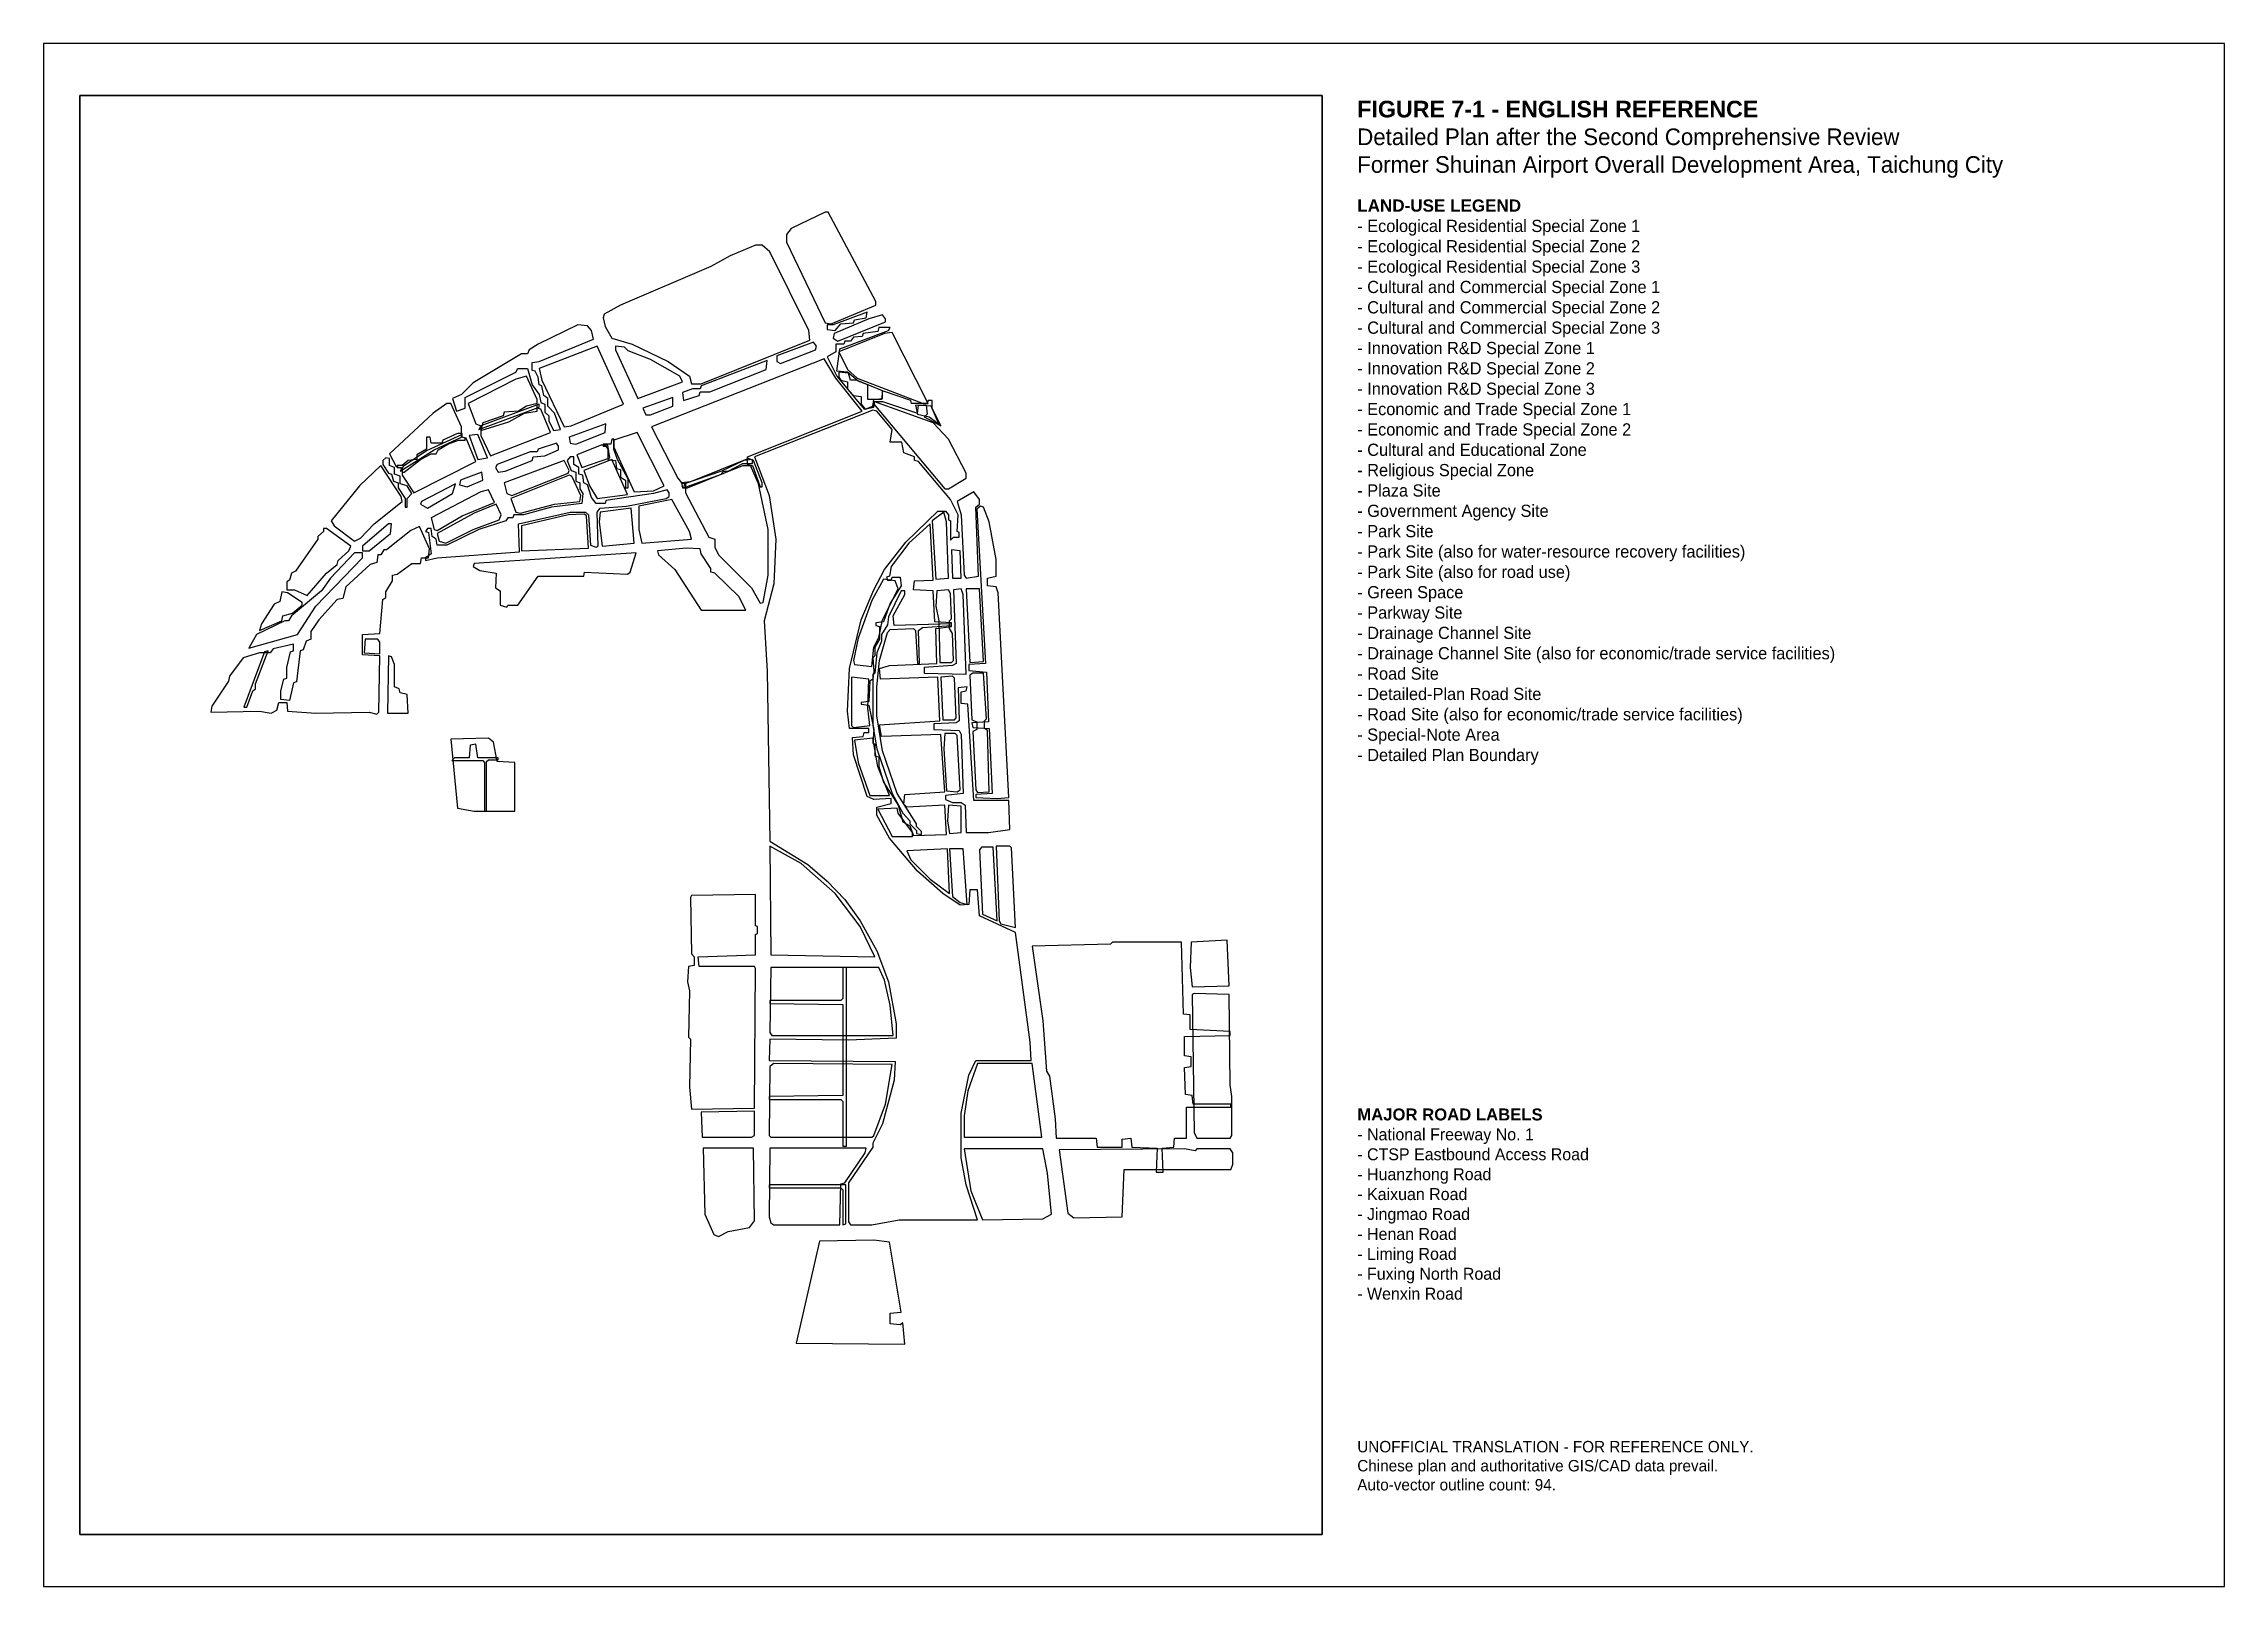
# Model space of a CAD drawing. Header units: millimetres. Extents: x 0 to 420, y 0 to 297.
import ezdxf

# ---------------------------------------------------------------- set-up
doc = ezdxf.new("R2010")
doc.units = ezdxf.units.MM
for name, color, linetype in [('A3_FRAME', 8, 'Continuous'), ('AUTO_BLUE', 5, 'Continuous'), ('AUTO_CYAN', 4, 'Continuous'), ('AUTO_GREEN', 3, 'Continuous'), ('AUTO_LIGHT_PURPLE', 202, 'Continuous'), ('AUTO_MAGENTA', 200, 'Continuous'), ('AUTO_ORANGE', 30, 'Continuous'), ('AUTO_PALE_YELLOW', 51, 'Continuous'), ('AUTO_PEACH', 30, 'Continuous'), ('AUTO_PINK', 11, 'Continuous'), ('AUTO_PURPLE', 6, 'Continuous'), ('AUTO_RED', 1, 'Continuous'), ('AUTO_YELLOW', 2, 'Continuous'), ('ENGLISH_TEXT', 7, 'Continuous'), ('IMAGE_REFERENCE', 7, 'Continuous'), ('NOTES', 6, 'Continuous'), ('TRACE_BOUNDARY', 1, 'Continuous')]:
    doc.layers.add(name, color=color, linetype=linetype)
picture_1 = doc.add_image_def('image1.jpg', size_in_pixel=(1280, 1482))

msp = doc.modelspace()

# ---------------------------------------------------------------- linework, layer by layer
at = {"layer": 'A3_FRAME'}
msp.add_lwpolyline([(0, 0), (420, 0), (420, 297), (0, 297)], close=True, dxfattribs=at)
at = {"layer": 'AUTO_BLUE'}
for points in [[(114.1, 198.97), (82.89, 196.91), (82.7, 196.35), (84.01, 195.6), (87.18, 195.04), (87, 192.24), (87.93, 191.68), (87.93, 188.87), (89.24, 188.5), (89.43, 188.87), (91.3, 188.87), (95.22, 194.48), (104.01, 194.48), (104.19, 195.23), (112.42, 194.85), (112.98, 195.23)], [(118.21, 199.34), (118.4, 198.59), (121.58, 195.79), (126.62, 187.94), (135.22, 187.94), (133.91, 190.55), (129.24, 195.04), (128.49, 195.23), (128.49, 195.98), (126.62, 198.78), (126.44, 199.71), (123.82, 199.9)], [(126.62, 91.31), (126.81, 86.45), (136.34, 86.45), (136.9, 86.82), (136.9, 91.49)]]:
    msp.add_lwpolyline(points, close=True, dxfattribs=at)
at = {"layer": 'AUTO_CYAN'}
for points in [[(162.13, 244.01), (161.57, 244.76), (158.96, 244.01), (152.23, 241.21), (152.04, 240.27), (152.98, 239.71), (162.13, 243.45)], [(148.86, 238.78), (148.3, 239.52), (141.2, 236.91), (141.2, 235.79), (141.95, 235.41), (148.68, 238.03)], [(139.33, 235.97), (126.62, 231.11), (126.44, 230.55), (124.94, 230.55), (123.07, 229.81), (123.26, 228.31), (126.25, 229.24), (126.44, 229.99), (128.3, 229.99), (139.15, 234.29)], [(121.2, 228.87), (115.41, 226.82), (115.97, 225.51), (116.9, 225.51), (121.2, 227.19)], [(108.3, 223.82), (101.2, 221.21), (101.39, 220.09), (102.51, 219.9), (108.12, 222.14)], [(99.15, 219.53), (98.77, 220.09), (95.22, 218.96), (95.03, 218.4), (93.73, 218.4), (87.37, 215.97), (87, 215.41), (87.56, 214.48), (88.87, 214.67), (94.1, 216.72), (94.29, 217.47), (96.53, 217.66), (99.15, 218.78)], [(84.38, 214.48), (80.27, 212.98), (80.08, 212.05), (81.58, 211.68), (84.57, 212.98)], [(79.33, 212.24), (72.79, 208.87), (72.61, 208.31), (73.91, 207.56), (78.77, 210.37)], [(67, 204.57), (66.44, 204.57), (61.39, 200.27), (61.39, 199.34), (62.7, 199.34), (66.81, 202.7)], [(61.39, 198.97), (59.9, 198.97), (55.22, 194.11), (53.54, 191.68), (47.75, 186.82), (47.19, 185.88), (46.44, 185.88), (41.02, 183.27), (39.52, 180.65), (48.87, 183.27), (52.42, 188.69), (61.39, 198.03)]]:
    msp.add_lwpolyline(points, close=True, dxfattribs=at)
at = {"layer": 'AUTO_GREEN'}
for points in [[(147.56, 239.9), (147.37, 241.77), (139.89, 256.91), (138.4, 258.22), (137.09, 258.22), (132.23, 256.16), (128.49, 254.1), (111.11, 246.63), (107.93, 244.95), (107.74, 244.2), (108.12, 242.52), (109.43, 240.27), (113.35, 239.15), (120.27, 235.79), (124.38, 232.98), (124.75, 231.49), (126.62, 231.49)], [(105.5, 241.77), (104.75, 242.7), (102.88, 242.89), (95.22, 239.15), (93.54, 238.03), (93.17, 237.28), (92.04, 237.28), (82.7, 231.67), (80.46, 229.43), (78.77, 228.68), (79.52, 226.25), (81.2, 226.82), (81.2, 228.87), (90.92, 233.73), (91.3, 234.48), (93.17, 234.48), (94.1, 231.3), (95.41, 229.43), (95.78, 227.94), (96.53, 227.56), (96.53, 226.07), (97.28, 225.32), (97.28, 224.39), (98.21, 222.52), (99.52, 222.7), (98.4, 225.88), (97.09, 227.19), (97.09, 228.68), (96.34, 229.24), (95.97, 231.11), (95.41, 231.3), (95.22, 232.8), (94.66, 233.92), (94.1, 234.1), (94.1, 235.6), (95.41, 235.79), (105.88, 240.09)], [(159.71, 226.44), (136.9, 217.47), (139.71, 209.99), (141.01, 201.58), (140.64, 192.98), (138.77, 185.88), (139.33, 176.16), (139.89, 143.45), (147.18, 138.97), (150.92, 135.79), (154.28, 132.24), (157.28, 128.13), (160.45, 122.33), (162.7, 116.35), (164.19, 108.31), (164.19, 105.51), (155.03, 105.14), (139.89, 105.32), (139.71, 101.21), (164, 101.02), (163.82, 97.47), (161.57, 89.06), (159.71, 85.32), (159.71, 84.58), (155.03, 77.66), (155.03, 70.18), (155.41, 69.62), (159.52, 69.62), (164.75, 70.56), (179.89, 70.56), (177.65, 77.29), (176.71, 82.52), (176.71, 91.12), (178.21, 98.41), (179.52, 101.21), (190.17, 101.21), (189.98, 104.76), (187.18, 125.88), (180.27, 129.06), (179.89, 134.11), (178.4, 134.11), (178.21, 131.3), (176.53, 131.12), (173.16, 133.36), (168.3, 137.66), (162.88, 144.01), (160.45, 148.5), (160.45, 150), (163.26, 150.74), (163.26, 151.68), (159.89, 151.49), (158.58, 152.05), (155.97, 160.09), (155.78, 163.45), (157.84, 163.64), (158.02, 164.39), (158.96, 164.39), (158.96, 165.13), (155.22, 165.13), (154.85, 168.5), (155.22, 176.72), (157.46, 186.07), (159.89, 191.86), (161.95, 195.79), (166.06, 201.02), (172.23, 207), (173.72, 207), (174.28, 206.26), (174.28, 205.32), (174.66, 205.13), (174.66, 201.4), (175.22, 201.96), (176.34, 201.96), (176.34, 202.89), (175.97, 203.08), (176.15, 206.26), (174.66, 209.25), (168.49, 216.54), (167.74, 216.72), (167.74, 217.47), (165.69, 218.22), (165.31, 220.27), (163.07, 220.27), (163.44, 222.7), (160.45, 226.25)], [(81.95, 221.58), (83.63, 216.91), (85.5, 217.28), (83.63, 221.77)], [(65.88, 217.28), (65.32, 216.72), (65.32, 215.97), (66.44, 214.29), (67, 214.11), (67.37, 212.8), (68.31, 212.42), (68.31, 211.49), (69.61, 209.43), (69.61, 207.75), (69.99, 207.75), (69.99, 209.43), (70.92, 210.37), (69.99, 211.86), (68.68, 212.24), (68.68, 213.73), (67.56, 214.11), (67.56, 215.41), (66.62, 215.79), (66.62, 217.1)], [(120.45, 210.55), (120.08, 211.11), (117.46, 210.37), (108.3, 209.06), (108.12, 208.5), (106.44, 208.5), (105.5, 209.62), (104.75, 212.05), (104.01, 212.42), (103.82, 213.92), (103.07, 214.11), (103.07, 215.41), (102.14, 215.97), (102.14, 217.47), (101.39, 217.47), (100.83, 216.72), (101.58, 214.85), (102.51, 214.48), (102.51, 212.8), (103.26, 212.42), (103.26, 211.3), (103.82, 210.37), (103.63, 208.5), (97.84, 207.75), (92.42, 206.26), (90.55, 206.26), (90.36, 205.69), (89.43, 205.69), (89.05, 205.13), (83.82, 203.45), (77.65, 200.46), (75.78, 200.46), (75.6, 201.58), (74.85, 202.14), (74.66, 203.64), (73.91, 203.64), (73.54, 203.08), (74.1, 202.89), (74.66, 198.78), (73.54, 198.03), (73.54, 197.47), (75.78, 198.03), (91.67, 199.15), (91.48, 204.57), (101.39, 206.82), (104.38, 206.82), (104.94, 206.26), (105.31, 200.46), (106.44, 200.09), (106.81, 200.27), (106.62, 206.82), (107.18, 207.56), (112.23, 207.94), (119.89, 209.43), (120.45, 209.81)], [(174.84, 199.53), (175.03, 194.11), (176.71, 194.11), (176.53, 199.34)], [(49.8, 189.43), (47, 191.3), (45.88, 191.49), (45.5, 189.62), (44.38, 189.06), (41.95, 185.32), (41.58, 184.01), (45.88, 185.88), (46.06, 186.82), (47.93, 187.38), (49.8, 188.87)], [(176.71, 192.05), (175.22, 191.86), (175.78, 177.66), (175.03, 177.28), (169.61, 176.91), (169.61, 175.79), (177.65, 175.6), (177.09, 190.93)], [(176.15, 172.99), (176.34, 166.63), (175.78, 166.26), (171.48, 166.07), (171.48, 164.95), (176.34, 164.76), (176.71, 164.01), (177.09, 152.61), (173.72, 152.24), (173.72, 151.49), (175.03, 150.93), (176.71, 150.93), (177.46, 150.37), (177.65, 145.14), (181.95, 145.14), (186.06, 145.7), (185.87, 151.3), (179.14, 151.3), (178.02, 169.81), (176.71, 169.99), (176.71, 172.24), (177.65, 172.42), (177.84, 173.17)], [(227.93, 124.39), (221.01, 124.01), (220.82, 119.16), (221.2, 115.42), (228.3, 115.6)], [(149.43, 66.45), (144.94, 46.82), (165.87, 46.63), (165.5, 50.75), (164.94, 50.37), (163.07, 50.56), (163.07, 52.62), (165.13, 52.8), (162.88, 66.26), (159.89, 66.63)]]:
    msp.add_lwpolyline(points, close=True, dxfattribs=at)
at = {"layer": 'AUTO_LIGHT_PURPLE'}
for points in [[(153.16, 233.73), (153.16, 232.8), (153.54, 232.24), (154.85, 231.86), (154.85, 230.55), (155.97, 229.24), (157.46, 229.06), (157.46, 227.56), (158.21, 226.63), (159.71, 227.19), (159.89, 228.5), (161.57, 228.68), (161.57, 230.18), (156.53, 232.24), (155.41, 232.24), (155.03, 233.54)], [(167.93, 227.38), (168.3, 225.69), (170.55, 225.13), (172.41, 223.82), (170.92, 227.19)], [(136.53, 216.91), (134.85, 216.72), (130.55, 214.67), (123.44, 212.24), (123.26, 211.49), (130.55, 214.11), (130.92, 214.67), (131.86, 214.67), (134.66, 216.16), (136.53, 216.16)], [(165.13, 191.68), (162.7, 186.63), (162.51, 185.13), (161.39, 183.27), (161.39, 181.96), (160.45, 179.71), (160.08, 175.79), (159.71, 175.6), (159.71, 165.7), (160.45, 161.21), (163.44, 152.61), (165.5, 148.87), (166.81, 147.38), (166.81, 146.82), (168.12, 145.51), (168.12, 144.95), (169.05, 144.76), (169.05, 145.32), (168.12, 146.26), (168.12, 146.82), (164.38, 152.61), (161.57, 160.84), (160.45, 167.56), (160.45, 173.17), (161.01, 178.22), (162.51, 183.64), (163.07, 184.2), (167.56, 184.39), (167.93, 184.01), (168.3, 177.66), (168.68, 177.66), (168.49, 184.01), (169.24, 184.57), (174.84, 184.95), (174.84, 185.32), (163.82, 184.95), (163.63, 186.82), (165.87, 190.93), (165.87, 191.68)], [(61.95, 182.33), (61.76, 179.71), (64.76, 179.53), (64.76, 181.77), (64.38, 182.33)], [(66.44, 179.15), (66.25, 168.13), (70.18, 168.13), (69.99, 171.68), (68.68, 172.05), (68.49, 172.8), (67.56, 173.17), (67.56, 177.47), (67, 178.97)], [(82.14, 161.96), (81.95, 159.53), (79.15, 159.53), (78.59, 158.97), (84.57, 158.97), (84.94, 158.59), (84.94, 149.25), (85.32, 149.25), (85.32, 158.78), (85.69, 159.15), (87.56, 159.15), (87.56, 159.53), (83.63, 159.53), (83.26, 162.14)], [(137.09, 133.17), (124.75, 132.99), (124.57, 132.61), (124.75, 121.77), (125.31, 121.21), (125.31, 119.53), (124.19, 119.34), (124.01, 116.35), (124.38, 114.67), (124.19, 105.7), (124.57, 105.32), (124.38, 96.17), (124.75, 91.87), (136.9, 92.05), (137.09, 118.97), (136.9, 119.34), (126.25, 119.34), (126.06, 121.21), (137.09, 121.59), (137.09, 125.51), (137.46, 125.7), (137.46, 127.01), (137.09, 127.19)], [(190.36, 123.27), (192.41, 108.88), (193.16, 99.16), (193.72, 98.22), (194.84, 90), (195.03, 86.26), (202.69, 86.26), (202.88, 84.58), (207.74, 84.58), (207.74, 86.07), (209.42, 86.26), (209.61, 84.58), (214.47, 84.39), (214.28, 79.72), (215.59, 79.72), (215.4, 84.39), (217.65, 84.58), (217.83, 86.26), (220.08, 86.26), (220.08, 92.24), (228.67, 92.24), (228.67, 92.8), (221.39, 92.8), (221.2, 94.48), (219.89, 94.67), (219.7, 99.9), (221.01, 100.09), (221.01, 101.96), (219.7, 102.15), (219.7, 105.88), (228.49, 106.07), (228.49, 106.82), (220.82, 107.19), (220.82, 110), (219.52, 110.18), (219.14, 124.01), (205.87, 124.01), (205.5, 123.64)], [(153.91, 119.16), (153.91, 113.17), (153.54, 112.8), (139.89, 112.8), (139.89, 112.24), (153.91, 112.05), (153.91, 94.48), (139.71, 94.3), (139.71, 93.74), (153.54, 93.74), (153.91, 93.36), (153.91, 84.76), (154.66, 84.76), (154.66, 119.16)], [(139.71, 77.29), (139.71, 76.73), (153.54, 76.73), (153.91, 76.35), (153.91, 69.62), (154.47, 69.81), (154.47, 77.29)]]:
    msp.add_lwpolyline(points, close=True, dxfattribs=at)
at = {"layer": 'AUTO_MAGENTA'}
for points in [[(150.55, 264.57), (144, 261.39), (143.07, 260.27), (143.07, 258.78), (150.55, 243.26), (151.67, 243.08), (160.27, 246.63), (160.27, 247.38), (151.11, 264.57)], [(153.16, 237.66), (154.85, 234.29), (156.71, 232.61), (169.42, 227.75), (170.36, 227.75), (163.44, 241.39), (161.95, 241.21)], [(106.62, 238.78), (95.41, 234.48), (95.97, 232.24), (100.27, 223.26), (101.58, 223.45), (111.67, 227.56)], [(110.17, 238.78), (110.17, 238.03), (114.47, 228.68), (123.07, 231.86), (122.51, 232.98), (116.9, 236.16), (112.6, 237.84), (111.86, 238.59)], [(150.36, 236.35), (117.09, 223.26), (122.14, 213.36), (122.88, 212.42), (123.63, 212.24), (123.63, 210.55), (128.12, 201.96), (129.24, 201.58), (129.24, 200.09), (129.99, 198.59), (136.34, 192.24), (138.02, 189.25), (138.58, 189.43), (139.52, 194.67), (139.52, 203.45), (137.65, 212.24), (136.15, 215.79), (135.59, 215.97), (135.59, 217.47), (157.65, 226.25), (152.6, 232.61)], [(159.89, 228.12), (159.89, 227.56), (173.54, 211.3), (174.28, 211.3), (177.65, 213.36), (177.65, 214.29), (174.28, 220.83), (171.29, 224.01)]]:
    msp.add_lwpolyline(points, close=True, dxfattribs=at)
at = {"layer": 'AUTO_ORANGE'}
for points in [[(109.8, 220.65), (109.8, 219.34), (113.73, 210.74), (117.46, 210.93), (119.52, 211.86), (114.29, 222.14)], [(121.01, 209.25), (114.66, 207.94), (114.66, 203.45), (115.22, 200.83), (124.75, 201.58), (124.38, 203.08)]]:
    msp.add_lwpolyline(points, close=True, dxfattribs=at)
at = {"layer": 'AUTO_PALE_YELLOW'}
for points in [[(109.43, 216.91), (104.01, 214.85), (105.13, 211.86), (106.62, 209.43), (112.42, 210.18)], [(103.45, 209.99), (101.76, 213.73), (101.2, 213.92), (89.99, 209.43), (90.92, 206.82), (91.86, 206.63), (98.4, 208.31), (103.26, 208.87)], [(87.18, 208.31), (82.89, 206.63), (75.78, 202.7), (76.16, 201.21), (77.46, 200.83), (82.7, 203.45), (87.74, 205.32), (88.12, 206.26)], [(104.57, 206.07), (104.19, 206.44), (101.02, 206.26), (92.04, 204.2), (92.04, 199.34), (104.94, 199.9)], [(113.16, 207.56), (107.18, 206.82), (107, 204.95), (107.56, 200.27), (113.73, 200.83)], [(72.42, 204.01), (70.74, 203.26), (66.06, 199.53), (65.5, 199.53), (64.94, 198.59), (64.38, 198.59), (64.19, 197.1), (62.89, 196.72), (58.21, 192.42), (57.65, 190.18), (56.53, 189.99), (52.98, 186.07), (51.48, 183.83), (51.48, 182.33), (50.55, 181.96), (49.99, 180.27), (49.43, 180.09), (48.68, 174.11), (48.12, 173.92), (47.37, 170.56), (45.69, 170.74), (45.69, 172.42), (46.25, 174.67), (46.81, 174.85), (46.81, 176.91), (47.56, 179.9), (48.12, 180.09), (48.12, 181.4), (44.2, 180.46), (43.63, 179.71), (41.58, 179.71), (38.4, 178.78), (35.78, 175.23), (35.6, 174.29), (32.42, 169.43), (32.23, 168.31), (41.58, 168.5), (43.82, 168.13), (44.94, 168.69), (45.32, 170.18), (46.81, 170.18), (47, 168.5), (52.42, 168.13), (62.7, 168.31), (64.19, 167.94), (64.57, 168.31), (64.76, 179.15), (61.39, 179.34), (61.39, 183.27), (64.76, 183.45), (65.32, 189.99), (65.88, 190.37), (65.88, 191.49), (67.18, 193.55), (67.18, 194.67), (68.12, 194.85), (70.92, 196.91), (72.61, 196.91), (72.79, 198.03), (74.1, 198.03), (74.29, 199.71)], [(59.15, 200.27), (54.48, 203.64), (53.91, 203.64), (53.91, 203.08), (52.79, 202.14), (52.79, 201.58), (48.49, 195.41), (47.75, 195.04), (47.37, 193.73), (46.81, 193.36), (46.81, 191.86), (48.31, 191.86), (50.74, 190.74), (54.48, 195.04), (56.53, 196.72), (56.72, 197.47), (58.77, 199.34)]]:
    msp.add_lwpolyline(points, close=True, dxfattribs=at)
at = {"layer": 'AUTO_PEACH'}
for points in [[(95.03, 227.75), (92.98, 227.19), (91.48, 226.25), (88.68, 226.07), (88.49, 225.32), (84.57, 224.01), (84.19, 222.52), (89.61, 224.2), (92.6, 225.88), (95.03, 226.25)], [(81.2, 221.02), (80.64, 221.21), (80.64, 221.96), (79.71, 221.96), (76.9, 220.65), (76.72, 220.09), (74.66, 220.09), (74.47, 221.21), (73.73, 221.21), (73.73, 218.96), (71.86, 217.84), (71.86, 216.91), (70.18, 216.72), (69.05, 215.79), (68.12, 215.79), (68.12, 215.41), (68.87, 215.41), (69.05, 214.48), (69.43, 214.48), (72.61, 216.91), (74.66, 218.03), (75.6, 218.03), (75.97, 218.78), (77.84, 219.9), (79.89, 220.65), (81.2, 220.65)], [(109.43, 220.83), (109.24, 219.9), (107.74, 219.9), (107.74, 219.53), (108.3, 219.53), (108.68, 218.96), (108.68, 216.91), (110.17, 216.72), (110.36, 215.23), (111.11, 215.04), (111.11, 213.54), (112.04, 212.98), (112.04, 211.49), (112.6, 211.49), (112.6, 213.17), (110.55, 216.91), (109.8, 218.96), (109.8, 220.83)], [(164, 193.55), (161.76, 193.92), (159.52, 189.81), (156.9, 182.52), (155.97, 178.22), (156.15, 177.47), (159.52, 177.1), (159.89, 180.84), (160.83, 182.7), (161.57, 186.07), (164.56, 192.05)], [(155.59, 175.04), (155.59, 165.7), (155.97, 165.32), (159.14, 165.7), (158.77, 169.06), (158.96, 174.67)], [(156.15, 162.89), (156.9, 158.59), (159.14, 152.24), (162.88, 152.24), (160.64, 157.85), (159.71, 163.27)], [(160.64, 149.62), (163.44, 144.39), (167.37, 144.39), (167.37, 145.14), (164.56, 148.87), (164.38, 149.81)]]:
    msp.add_lwpolyline(points, close=True, dxfattribs=at)
at = {"layer": 'AUTO_PINK'}
for points in [[(158.58, 245.32), (152.04, 242.89), (150.92, 242.89), (150.92, 241.95), (152.42, 241.77), (153.54, 243.08), (155.97, 243.26), (156.15, 243.82), (158.4, 244.2)], [(150.92, 236.72), (152.79, 232.98), (158.02, 226.63), (159.89, 227), (160.08, 228.12), (161.57, 228.12), (168.3, 225.88), (168.49, 227.38), (169.99, 227.38), (170.17, 225.69), (169.61, 225.13), (172.79, 223.45), (171.11, 226.82), (171.11, 228.31), (170.36, 228.31), (170.17, 227.75), (167.18, 227.75), (166.99, 228.31), (161.57, 230.18), (161.39, 228.5), (158.77, 228.5), (158.77, 231.3), (156.9, 232.05), (154.85, 233.73), (152.79, 233.92), (153.35, 238.22), (162.7, 241.77), (163.07, 242.33), (160.83, 242.33), (160.64, 241.58), (157.84, 241.21), (157.65, 240.65), (155.97, 240.46), (155.41, 239.71), (154.28, 239.71), (154.1, 239.15), (152.6, 239.15), (152.6, 237.66)], [(95.41, 227.56), (84.19, 223.45), (83.82, 222.7), (95.41, 227)], [(80.64, 221.77), (73.73, 218.59), (69.24, 215.6), (68.68, 214.67), (75.22, 218.78), (80.46, 221.21)], [(138.4, 212.42), (136.72, 216.72), (135.78, 217.1), (124.57, 212.61), (122.88, 212.42), (123.07, 211.49), (124.01, 211.49), (134.66, 215.79), (136.53, 215.79), (138.02, 211.68), (138.4, 211.68)], [(180.45, 207.94), (179.7, 207.38), (181.39, 177.66), (178.21, 177.47), (178.21, 176.35), (181.57, 175.98), (181.95, 166.44), (178.77, 166.26), (178.96, 165.32), (182.13, 165.13), (182.7, 152.61), (179.52, 152.43), (179.52, 151.86), (183.63, 151.68), (185.87, 151.86), (183.82, 191.3), (183.44, 192.42), (181.76, 192.61), (181.76, 194.11), (183.44, 194.48), (183.44, 197.66), (182.13, 204.95), (181.01, 207.75)], [(170.73, 204.57), (166.62, 200.83), (163.26, 196.35), (162.88, 194.48), (162.32, 194.29), (162.51, 193.73), (163.26, 193.73), (163.44, 194.29), (164.94, 194.29), (165.13, 192.61), (163.07, 189.25), (161.76, 185.7), (160.27, 185.51), (160.27, 184.95), (161.01, 184.76), (161.01, 182.33), (160.08, 180.84), (160.08, 179.15), (159.71, 178.78), (159.89, 176.16), (159.71, 174.67), (159.14, 174.29), (158.96, 170.37), (157.46, 170.18), (157.46, 169.81), (158.96, 169.62), (159.89, 164.95), (159.71, 162.33), (160.08, 162.14), (160.08, 159.9), (160.83, 159.71), (160.83, 157.85), (161.76, 154.85), (164.56, 150.37), (165.5, 147.19), (166.81, 146.44), (167.56, 144.57), (173.91, 144.76), (173.54, 150.37), (166.25, 150), (165.69, 150.56), (165.87, 152.43), (173.54, 152.99), (172.79, 164.01), (161.39, 163.64), (161.01, 165.88), (172.6, 166.63), (172.23, 175.04), (161.2, 174.67), (161.01, 176.72), (162.88, 177.28), (172.04, 177.66), (171.85, 184.39), (174.84, 184.76), (174.84, 185.51), (171.67, 185.7), (171.29, 191.68), (167.56, 191.86), (167.74, 193.55), (171.29, 193.73)], [(43.26, 180.09), (42.51, 179.9), (38.59, 169.25), (39.15, 169.25), (40.27, 172.42), (40.83, 172.8), (40.83, 173.73)], [(166.25, 141.58), (166.99, 139.9), (170.73, 136.16), (174.47, 133.36), (174.1, 141.96)], [(183.44, 142.52), (184, 128.13), (184.38, 127.57), (187.18, 126.82), (186.43, 142.15), (186.06, 142.52)]]:
    msp.add_lwpolyline(points, close=True, dxfattribs=at)
at = {"layer": 'AUTO_PURPLE'}
for points in [[(78.4, 163.08), (79.71, 149.81), (82.89, 149.25), (90.74, 149.25), (90.74, 158.59), (87.37, 158.78), (86.62, 162.52), (85.69, 163.27)], [(139.89, 142.52), (140.08, 121.59), (160.08, 121.21), (157.28, 127.01), (152.42, 133.36), (145.87, 139.15)], [(140.08, 119.16), (139.89, 106.63), (140.27, 106.07), (163.63, 106.07), (163.07, 111.87), (161.95, 116.73), (160.83, 119.16)], [(221.57, 114.11), (221.2, 113.92), (221.57, 87.38), (222.13, 86.26), (228.49, 86.26), (228.86, 86.82), (228.86, 94.3), (228.49, 96.54), (228.3, 113.92)], [(139.89, 100.09), (139.71, 86.82), (140.08, 86.45), (159.52, 86.45), (159.89, 86.82), (162.13, 92.8), (163.44, 100.46), (140.64, 100.65)], [(179.89, 100.65), (178.02, 95.42), (177.27, 90.56), (177.27, 86.45), (192.23, 86.45), (190.36, 100.65)], [(127, 84.39), (127.37, 71.68), (129.05, 67.76), (129.99, 67.38), (131.86, 68.32), (135.97, 69.06), (136.9, 70.37), (136.72, 84.39)], [(139.89, 84.39), (139.71, 71.12), (140.08, 70), (140.64, 69.62), (153.35, 69.62), (153.54, 77.47), (154.28, 77.66), (158.21, 83.46), (158.4, 84.39)], [(177.27, 84.2), (178.58, 76.17), (180.83, 70.56), (192.41, 70.75), (194.1, 71.68), (193.35, 79.53), (192.41, 84.2)], [(195.59, 84.02), (197.27, 71.87), (198.4, 70.93), (207.74, 71.12), (208.11, 80.28), (228.67, 80.28), (229.05, 81.21), (229.05, 83.46), (228.49, 84.2), (222.13, 84.2), (221.76, 83.83), (219.7, 84.2)]]:
    msp.add_lwpolyline(points, close=True, dxfattribs=at)
at = {"layer": 'AUTO_RED'}
for points in [[(179.14, 210.74), (175.97, 208.87), (176.71, 206.26), (177.27, 194.67), (177.65, 194.11), (180.08, 194.48), (179.52, 207.75), (180.27, 208.31), (180.27, 209.25)], [(173.35, 206.82), (171.11, 205.13), (171.85, 193.92), (174.28, 194.11), (173.91, 204.95)], [(172.04, 191.68), (171.85, 188.69), (172.41, 185.88), (172.6, 177.84), (174.84, 177.84), (175.22, 178.22), (175.03, 183.45), (174.47, 184.39), (174.47, 185.88), (174.84, 186.26), (174.66, 191.12), (174.28, 191.86)], [(177.65, 192.05), (178.4, 177.84), (181.01, 178.03), (180.27, 192.05)], [(172.79, 175.04), (173.16, 166.82), (175.41, 166.82), (175.78, 167.19), (175.41, 174.85), (175.03, 175.23)], [(178.96, 175.79), (178.4, 175.41), (178.77, 166.82), (179.7, 166.44), (179.7, 164.95), (178.96, 164.57), (179.52, 153.36), (179.89, 152.8), (182.13, 152.99), (181.76, 164.76), (181.2, 165.13), (181.2, 166.63), (181.57, 167), (181.01, 175.79)], [(173.54, 164.2), (173.35, 161.21), (173.91, 153.17), (175.97, 152.99), (176.53, 153.36), (175.97, 163.83), (175.59, 164.2)], [(174.28, 150.37), (174.1, 147.38), (174.47, 144.95), (176.71, 145.14), (176.71, 150.18)], [(174.47, 141.96), (175.03, 132.8), (176.53, 131.68), (177.84, 131.3), (177.09, 141.96)], [(180.64, 142.33), (180.27, 141.77), (180.83, 129.44), (183.63, 128.13), (182.88, 142.33)]]:
    msp.add_lwpolyline(points, close=True, dxfattribs=at)
at = {"layer": 'AUTO_YELLOW'}
for points in [[(92.98, 232.98), (90.92, 232.42), (81.76, 227.75), (83.26, 223.82), (84.19, 223.45), (84.19, 221.58), (86.06, 217.66), (97.65, 222.14), (95.78, 226.63), (95.03, 226.82), (95.03, 228.5)], [(78.4, 227.75), (77.65, 227.75), (75.04, 225.88), (66.62, 218.03), (67.93, 215.6), (69.05, 215.23), (69.05, 213.92), (71.3, 210.55), (83.26, 216.54), (81.39, 221.02), (80.46, 221.21), (80.46, 223.26)], [(108.68, 219.71), (107.37, 219.71), (102.7, 217.84), (103.63, 215.41), (109.05, 217.28)], [(64.94, 215.79), (60.83, 211.86), (55.41, 205.13), (55.97, 204.2), (59.9, 201.21), (61.02, 201.77), (63.63, 204.57), (69.05, 208.87), (68.87, 209.81)], [(100.27, 216.72), (88.68, 212.42), (89.24, 210.37), (90.17, 209.99), (101.02, 214.29), (101.2, 214.85)], [(85.69, 211.11), (84.19, 210.74), (74.66, 205.69), (75.22, 203.45), (75.78, 203.26), (80.64, 206.07), (86.81, 208.68)]]:
    msp.add_lwpolyline(points, close=True, dxfattribs=at)
at = {"layer": 'TRACE_BOUNDARY'}
msp.add_lwpolyline([(7, 10), (246.24, 10), (246.24, 287), (7, 287)], close=True, dxfattribs=at)

# ---------------------------------------------------------------- texts
at = {"layer": 'ENGLISH_TEXT', "width": 157, "attachment_point": 1}
for s, insert, char_height in [('{\\fArial|b1;FIGURE 7-1 - ENGLISH REFERENCE}\\PDetailed Plan after the Second Comprehensive Review\\PFormer Shuinan Airport Overall Development Area, Taichung City', (253, 286), 3.2), ('{\\fArial|b1;LAND-USE LEGEND}\\P- Ecological Residential Special Zone 1\\P- Ecological Residential Special Zone 2\\P- Ecological Residential Special Zone 3\\P- Cultural and Commercial Special Zone 1\\P- Cultural and Commercial Special Zone 2\\P- Cultural and Commercial Special Zone 3\\P- Innovation R&D Special Zone 1\\P- Innovation R&D Special Zone 2\\P- Innovation R&D Special Zone 3\\P- Economic and Trade Special Zone 1\\P- Economic and Trade Special Zone 2\\P- Cultural and Educational Zone\\P- Religious Special Zone\\P- Plaza Site\\P- Government Agency Site\\P- Park Site\\P- Park Site (also for water-resource recovery facilities)\\P- Park Site (also for road use)\\P- Green Space\\P- Parkway Site\\P- Drainage Channel Site\\P- Drainage Channel Site (also for economic/trade service facilities)\\P- Road Site\\P- Detailed-Plan Road Site\\P- Road Site (also for economic/trade service facilities)\\P- Special-Note Area\\P- Detailed Plan Boundary', (253, 267), 2.35), ('{\\fArial|b1;MAJOR ROAD LABELS}\\P- National Freeway No. 1\\P- CTSP Eastbound Access Road\\P- Huanzhong Road\\P- Kaixuan Road\\P- Jingmao Road\\P- Henan Road\\P- Liming Road\\P- Fuxing North Road\\P- Wenxin Road', (253, 92), 2.3)]:
    msp.add_mtext(s, dxfattribs=dict(at, insert=insert, char_height=char_height))
at = {"layer": 'NOTES', "insert": (253, 28), "char_height": 2.2, "width": 157, "attachment_point": 1}
msp.add_mtext('UNOFFICIAL TRANSLATION - FOR REFERENCE ONLY.\\PChinese plan and authoritative GIS/CAD data prevail.\\PAuto-vector outline count: 94.', dxfattribs=at)

# ---------------------------------------------------------------- pictures from other files: only their frames are drawn
at = {"layer": 'IMAGE_REFERENCE'}
image = msp.add_image(picture_1, insert=(7, 10), size_in_units=(239.24, 277), dxfattribs=at)

doc.saveas('drawing.dxf')
